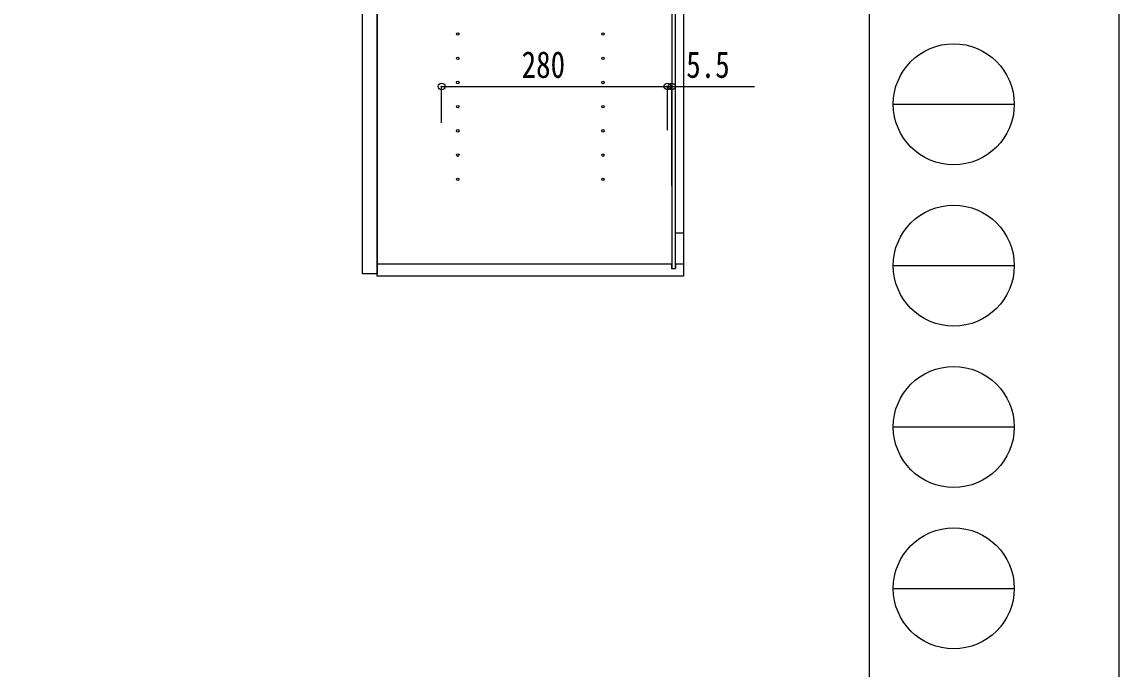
# Model space of a CAD drawing. Units: millimetres, scale not verified. Extents: x -4205 to 4205, y -2970 to 2970.
# Drawn here: x 2845 to 4205, y -1550 to -748 of the extents above; entities that cross this region are included whole.
import ezdxf
from ezdxf.enums import TextEntityAlignment as Align

# ---------------------------------------------------------------- set-up
doc = ezdxf.new("R2010")
doc.units = ezdxf.units.MM
doc.header["$LTSCALE"] = 20
for name, color, linetype in [('0-3_YKK_12', 2, 'Continuous'), ('0-5_YKK_D', 6, 'Continuous'), ('0-6_YKK_ZWAK', 7, 'Continuous')]:
    doc.layers.add(name, color=color, linetype=linetype)
doc.styles.add('ＭＳ ゴシック', font='')
doc.styles.get('ＭＳ ゴシック').set_extended_font_data('MS Gothic')

msp = doc.modelspace()

# ---------------------------------------------------------------- linework, layer by layer
at = {"layer": '0-3_YKK_12'}
for p, q in [((3650.52, 1117.5), (3650.52, -1053.5)), ((3654.52, 1117.5), (3654.52, -1053.5)), ((3654.52, -1009.5), (3665.02, -1009.5)), ((3650.02, -1048), (3285.02, -1048)), ((3650.02, -1048), (3650.02, -1053.5)), ((3650.02, -1053.5), (3655.02, -1053.5)), ((3655.02, -1048), (3655.02, -1053.5)), ((3665.02, -1048), (3655.02, -1048))]:
    msp.add_line(p, q, dxfattribs=at)
for points in [[(3285.02, -1060), (3267.02, -1060), (3267.02, 1124), (3285.02, 1124)], [(3665.02, -1063), (3285.02, -1063), (3285.02, 1127), (3665.02, 1127)]]:
    msp.add_lwpolyline(points, close=True, dxfattribs=at)
for centre in [(3385.02, -763), (3565.02, -763), (3385.02, -793), (3565.02, -793), (3385.02, -823), (3565.02, -823), (3385.02, -853), (3565.02, -853), (3385.02, -883), (3565.02, -883), (3385.02, -913), (3565.02, -913), (3385.02, -943), (3565.02, -943)]:
    msp.add_circle(centre, 1.55, dxfattribs=at)
at = {"layer": '0-5_YKK_D'}
for p, q in [((3365.02, -873), (3365.02, -827)), ((3365.02, -828), (3645.02, -828)), ((3645.02, -882), (3645.02, -827)), ((3645.02, -882), (3645.02, -827)), ((3650.52, -951.14), (3650.52, -827))]:
    msp.add_line(p, q, dxfattribs=at)
msp.add_lwpolyline([(3645.02, -828), (3650.52, -828), (3753.12, -828)], dxfattribs=at)
for centre in [(3365.02, -828), (3645.02, -828), (3645.02, -828), (3650.52, -828)]:
    msp.add_circle(centre, 4.25, dxfattribs=at)
at = {"layer": '0-6_YKK_ZWAK'}
for p, q in [((3895.02, 2775), (3895.02, -2525)), ((3925.02, -850), (4075.02, -850)), ((3925.02, -1050), (4075.02, -1050)), ((3925.02, -1250), (4075.02, -1250)), ((3925.02, -1450), (4075.02, -1450))]:
    msp.add_line(p, q, dxfattribs=at)
msp.add_lwpolyline([(-4205, -2970), (4205, -2970), (4205, 2970), (-4205, 2970)], close=True, dxfattribs=at)
for centre in [(4000.02, -850), (4000.02, -1050), (4000.02, -1250), (4000.02, -1450)]:
    msp.add_circle(centre, 75, dxfattribs=at)

# ---------------------------------------------------------------- texts
at = {"layer": '0-5_YKK_D', "style": 'ＭＳ ゴシック', "width": 0.8}
for s, p in [('280', (3464.22, -827.2)), ('5.5', (3668.32, -827.2))]:
    msp.add_text(s, height=32.99, dxfattribs=at).set_placement(p, align=Align.BOTTOM_LEFT)

doc.saveas('drawing.dxf')
